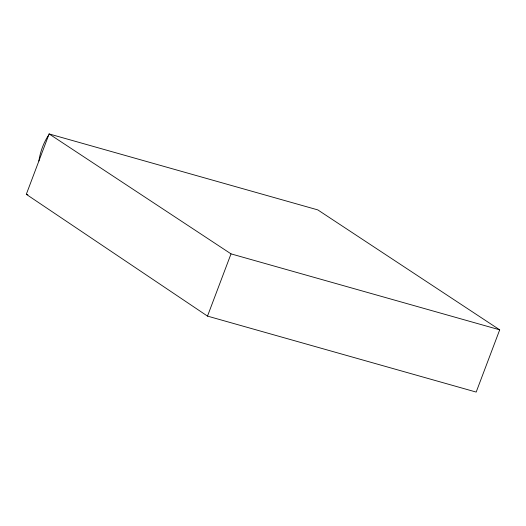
<?xml version="1.0" encoding="UTF-8"?>
<svg xmlns="http://www.w3.org/2000/svg" width="526" height="526" viewBox="0 0 526 526"><rect width="100%" height="100%" fill="white"/><g stroke="black" fill="none" stroke-linecap="round" stroke-linejoin="round"><path stroke-width="0.79" d="M26.3 194.311L49.115 133.926L317.796 209.894L499.7 329.828L476.181 392.074L207.5 316.106L26.3 194.311L27.878 194.758M207.5 316.106L231.019 253.867L49.115 133.926M231.019 253.867L499.7 329.828M38.878 161.028A35.347 18.397 -74.2 0 1 48.694 135.037"/></g></svg>
